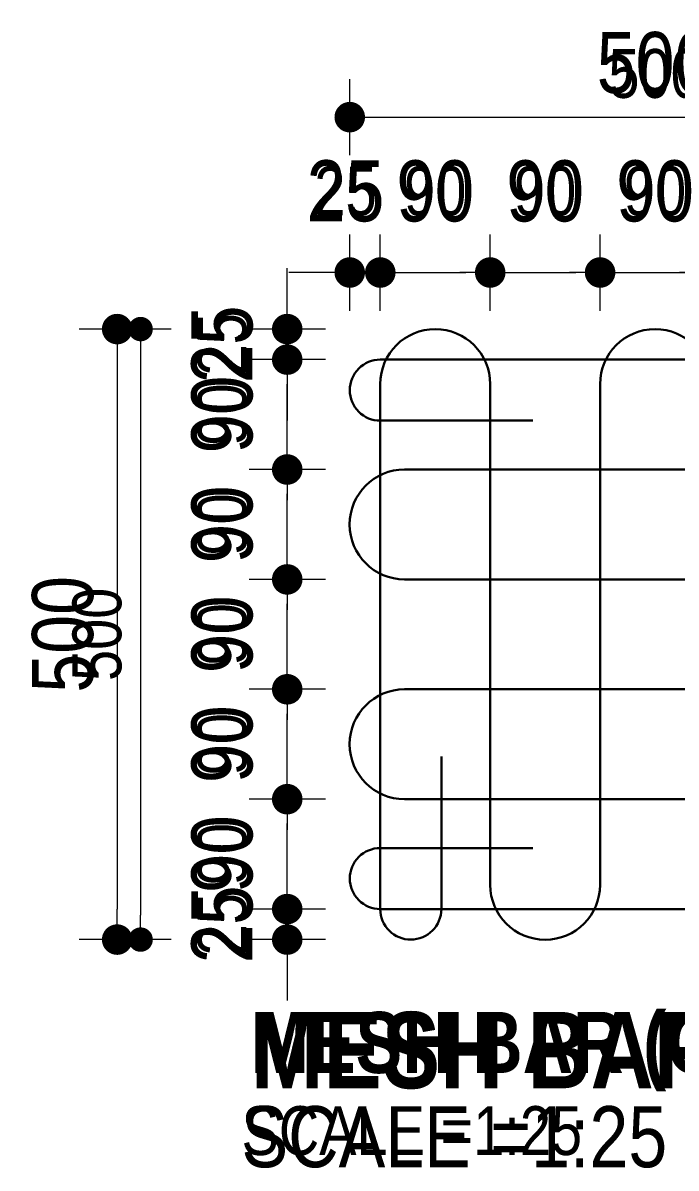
# Model space of a CAD drawing. Header units: millimetres. Extents: x -899 to 143471, y -7850 to 22336.
# Drawn here: x 131653 to 132188, y 1290 to 2228 of the extents above; entities that cross this region are included whole.
import ezdxf

# ---------------------------------------------------------------- set-up
doc = ezdxf.new("R2010")
doc.units = ezdxf.units.MM
doc.header["$PDMODE"] = 3
for name, color, linetype, lineweight in [('Dimension', 3, 'Continuous', 9), ('Dimension @ 20', 3, 'Continuous', 9), ('Dimension @ 25', 3, 'Continuous', 9), ('Re-bar', 1, 'Continuous', 30), ('Text_Normal', 7, 'Continuous', 25), ('Text_Normal @ 20', 7, 'Continuous', 25), ('Text_Normal @ 25', 7, 'Continuous', 25), ('Text_Title', 1, 'Continuous', 20), ('Text_Title @ 20', 1, 'Continuous', 20), ('Text_Title @ 25', 1, 'Continuous', 20)]:
    doc.layers.add(name, color=color, linetype=linetype, lineweight=lineweight)
doc.styles.add('SWIS_B_T', font='swisscb.ttf', dxfattribs={"height": 2.5})
doc.styles.add('SWIS_R_N', font='swissc.ttf', dxfattribs={"height": 2})
doc.dimstyles.new('Dot_Anno', dxfattribs={"dimtxt": 2, "dimasz": 1, "dimexe": 1.25, "dimexo": 0.75, "dimgap": 0.75, "dimtad": 2, "dimdec": 0, "dimzin": 0, "dimdsep": 46, "dimtxsty": 'SWIS_R_N', "dimblk": 'DOT', "dimcen": 0.5, "dimadec": 0, "dimazin": 0, "dimtfac": 1, "dimtdec": 0, "dimtofl": 0, "dimtmove": 0, "dimatfit": 3, "dimfxl": 1.25, "dimfxlon": 1, "dimtolj": 1, "dimtzin": 0, "dimarcsym": 0})

# ---------------------------------------------------------------- blocks, each defined once
blk = doc.blocks.new('*U996')
at = {"layer": 'Text_Title @ 20', "insert": (131839.35, 1417.57), "char_height": 50, "attachment_point": 1, "style": 'SWIS_B_T'}
blk.add_mtext_dynamic_manual_height_columns('MESH BAR (G13 - %%C12)', width=778.0848, gutter_width=275, heights=[64.42], dxfattribs=at)
at = {"layer": 'Text_Title @ 25', "insert": (131839.35, 1417.57), "char_height": 62.5, "attachment_point": 1, "style": 'SWIS_B_T'}
blk.add_mtext_dynamic_manual_height_columns('MESH BAR (G13 - %%C12)', width=972.606, gutter_width=343.75, heights=[80.52], dxfattribs=at)
blk = doc.blocks.new('*U997')
at = {"layer": 'Text_Normal @ 20', "insert": (131831.8, 1340.41), "char_height": 40, "attachment_point": 1, "style": 'SWIS_R_N'}
blk.add_mtext_dynamic_manual_height_columns('SCALE =1:25', width=384.9853, gutter_width=200, heights=[0], dxfattribs=at)
at = {"layer": 'Text_Normal @ 25', "insert": (131831.8, 1340.41), "char_height": 50, "attachment_point": 1, "style": 'SWIS_R_N'}
blk.add_mtext_dynamic_manual_height_columns('SCALE =1:25', width=481.2316, gutter_width=250, heights=[0], dxfattribs=at)
blk = doc.blocks.new('_Dot')
at = {"color": 0, "linetype": 'ByBlock', "lineweight": -2}
blk.add_line((-0.5, 0), (-1, 0), dxfattribs=at)
at = {"color": 0, "linetype": 'ByBlock', "const_width": 0.5}
blk.add_lwpolyline([(-0.25, 0, 1), (0.25, 0, 1)], format="xyb", close=True, dxfattribs=at)
blk = doc.blocks.new('*D862')
at = {"layer": 'Defpoints', "color": 0, "transparency": 16777216}
for p in [(131990.45, 1976.83), (131729.99, 1476.83), (131945.45, 1476.83)]:
    blk.add_point(p, dxfattribs=at)
at = {"layer": 'Dimension', "color": 0, "lineweight": -2, "transparency": 16777216}
for p, q in [((131761.24, 1976.83), (131698.74, 1976.83)), ((131729.99, 1951.83), (131729.99, 1501.83)), ((131761.24, 1476.83), (131698.74, 1476.83))]:
    blk.add_line(p, q, dxfattribs=at)
at = {"layer": 'Dimension', "color": 0, "lineweight": -2, "transparency": 16777216, "xscale": 25, "yscale": 25, "zscale": 25}
for p, rotation in [((131729.99, 1976.83), 90), ((131729.99, 1476.83), 270)]:
    blk.add_blockref('_Dot', p, dxfattribs=dict(at, rotation=rotation))
at = {"layer": 'Dimension', "color": 0, "transparency": 16777216, "insert": (131685.6, 1726.83), "char_height": 50, "attachment_point": 5, "rotation": 90, "style": 'SWIS_R_N'}
blk.add_mtext('\\A1;500', dxfattribs=at)
blk = doc.blocks.new('*D863')
at = {"layer": 'Defpoints', "color": 0, "transparency": 16777216}
for p in [(131990.45, 1976.83), (131749.18, 1476.83), (131945.45, 1476.83)]:
    blk.add_point(p, dxfattribs=at)
at = {"layer": 'Dimension', "color": 0, "lineweight": -2, "transparency": 16777216}
for p, q in [((131774.18, 1976.83), (131724.18, 1976.83)), ((131749.18, 1956.83), (131749.18, 1496.83)), ((131774.18, 1476.83), (131724.18, 1476.83))]:
    blk.add_line(p, q, dxfattribs=at)
at = {"layer": 'Dimension', "color": 0, "lineweight": -2, "transparency": 16777216, "xscale": 20, "yscale": 20, "zscale": 20}
for p, rotation in [((131749.18, 1976.83), 90), ((131749.18, 1476.83), 270)]:
    blk.add_blockref('_Dot', p, dxfattribs=dict(at, rotation=rotation))
at = {"layer": 'Dimension', "color": 0, "transparency": 16777216, "insert": (131713.68, 1726.83), "char_height": 40, "attachment_point": 5, "rotation": 90, "style": 'SWIS_R_N'}
blk.add_mtext('\\A1;500', dxfattribs=at)
blk = doc.blocks.new('*D865')
at = {"layer": 'Defpoints', "color": 0, "transparency": 16777216}
for p in [(132420.45, 2150.39), (131920.45, 1951.83), (132420.45, 1906.83)]:
    blk.add_point(p, dxfattribs=at)
at = {"layer": 'Dimension', "color": 0, "lineweight": -2, "transparency": 16777216}
for p, q in [((131920.45, 2119.14), (131920.45, 2181.64)), ((132420.45, 2119.14), (132420.45, 2181.64)), ((131945.45, 2150.39), (132395.45, 2150.39))]:
    blk.add_line(p, q, dxfattribs=at)
at = {"layer": 'Dimension', "color": 0, "lineweight": -2, "transparency": 16777216, "xscale": 25, "yscale": 25, "zscale": 25, "rotation": 180}
blk.add_blockref('_Dot', (131920.45, 2150.39), dxfattribs=at)
at = {"layer": 'Dimension', "color": 0, "lineweight": -2, "transparency": 16777216, "xscale": 25, "yscale": 25, "zscale": 25}
blk.add_blockref('_Dot', (132420.45, 2150.39), dxfattribs=at)
at = {"layer": 'Dimension', "color": 0, "transparency": 16777216, "insert": (132170.45, 2194.77), "char_height": 50, "attachment_point": 5, "style": 'SWIS_R_N'}
blk.add_mtext('\\A1;500', dxfattribs=at)
blk = doc.blocks.new('*D866')
at = {"layer": 'Defpoints', "color": 0, "transparency": 16777216}
for p in [(132420.45, 2150.39), (131920.45, 1951.83), (132420.45, 1906.83)]:
    blk.add_point(p, dxfattribs=at)
at = {"layer": 'Dimension', "color": 0, "lineweight": -2, "transparency": 16777216}
for p, q in [((131920.45, 2125.39), (131920.45, 2175.39)), ((132420.45, 2125.39), (132420.45, 2175.39)), ((131940.45, 2150.39), (132400.45, 2150.39))]:
    blk.add_line(p, q, dxfattribs=at)
at = {"layer": 'Dimension', "color": 0, "lineweight": -2, "transparency": 16777216, "xscale": 20, "yscale": 20, "zscale": 20, "rotation": 180}
blk.add_blockref('_Dot', (131920.45, 2150.39), dxfattribs=at)
at = {"layer": 'Dimension', "color": 0, "lineweight": -2, "transparency": 16777216, "xscale": 20, "yscale": 20, "zscale": 20}
blk.add_blockref('_Dot', (132420.45, 2150.39), dxfattribs=at)
at = {"layer": 'Dimension', "color": 0, "transparency": 16777216, "insert": (132170.45, 2185.9), "char_height": 40, "attachment_point": 5, "style": 'SWIS_R_N'}
blk.add_mtext('\\A1;500', dxfattribs=at)
blk = doc.blocks.new('*D868')
at = {"layer": 'Defpoints', "color": 0, "transparency": 16777216}
for p in [(131869.24, 1501.83), (131945.45, 1501.83), (131970.45, 1476.83)]:
    blk.add_point(p, dxfattribs=at)
at = {"layer": 'Dimension', "color": 0, "lineweight": -2, "transparency": 16777216}
for p, q in [((131869.24, 1526.83), (131869.24, 1551.83)), ((131900.49, 1501.83), (131837.99, 1501.83)), ((131900.49, 1476.83), (131837.99, 1476.83)), ((131869.24, 1451.83), (131869.24, 1426.83))]:
    blk.add_line(p, q, dxfattribs=at)
at = {"layer": 'Dimension', "color": 0, "lineweight": -2, "transparency": 16777216, "xscale": 25, "yscale": 25, "zscale": 25}
for p, rotation in [((131869.24, 1501.83), 270), ((131869.24, 1476.83), 90)]:
    blk.add_blockref('_Dot', p, dxfattribs=dict(at, rotation=rotation))
at = {"layer": 'Dimension', "color": 0, "transparency": 16777216, "insert": (131816.1, 1489.33), "char_height": 50, "attachment_point": 5, "rotation": 90, "style": 'SWIS_R_N'}
blk.add_mtext('\\A1;25', dxfattribs=at)
blk = doc.blocks.new('*D869')
at = {"layer": 'Defpoints', "color": 0, "transparency": 16777216}
for p in [(131869.24, 1501.83), (131945.45, 1501.83), (131970.45, 1476.83)]:
    blk.add_point(p, dxfattribs=at)
at = {"layer": 'Dimension', "color": 0, "lineweight": -2, "transparency": 16777216}
for p, q in [((131869.24, 1521.83), (131869.24, 1541.83)), ((131894.24, 1501.83), (131844.24, 1501.83)), ((131894.24, 1476.83), (131844.24, 1476.83)), ((131869.24, 1456.83), (131869.24, 1436.83))]:
    blk.add_line(p, q, dxfattribs=at)
at = {"layer": 'Dimension', "color": 0, "lineweight": -2, "transparency": 16777216, "xscale": 20, "yscale": 20, "zscale": 20}
for p, rotation in [((131869.24, 1501.83), 270), ((131869.24, 1476.83), 90)]:
    blk.add_blockref('_Dot', p, dxfattribs=dict(at, rotation=rotation))
at = {"layer": 'Dimension', "color": 0, "transparency": 16777216, "insert": (131816.1, 1489.33), "char_height": 40, "attachment_point": 5, "rotation": 90, "style": 'SWIS_R_N'}
blk.add_mtext('\\A1;25', dxfattribs=at)
blk = doc.blocks.new('*D871')
at = {"layer": 'Defpoints', "color": 0, "transparency": 16777216}
for p in [(131869.24, 1591.83), (131965.33, 1591.83), (131945.45, 1501.83)]:
    blk.add_point(p, dxfattribs=at)
at = {"layer": 'Dimension', "color": 0, "lineweight": -2, "transparency": 16777216}
for p, q in [((131900.49, 1591.83), (131837.99, 1591.83)), ((131869.24, 1526.83), (131869.24, 1566.83)), ((131900.49, 1501.83), (131837.99, 1501.83))]:
    blk.add_line(p, q, dxfattribs=at)
at = {"layer": 'Dimension', "color": 0, "lineweight": -2, "transparency": 16777216, "xscale": 25, "yscale": 25, "zscale": 25}
for p, rotation in [((131869.24, 1591.83), 90), ((131869.24, 1501.83), 270)]:
    blk.add_blockref('_Dot', p, dxfattribs=dict(at, rotation=rotation))
at = {"layer": 'Dimension', "color": 0, "transparency": 16777216, "insert": (131816.13, 1546.83), "char_height": 50, "attachment_point": 5, "rotation": 90, "style": 'SWIS_R_N'}
blk.add_mtext('\\A1;90', dxfattribs=at)
blk = doc.blocks.new('*D872')
at = {"layer": 'Defpoints', "color": 0, "transparency": 16777216}
for p in [(131869.24, 1591.83), (131965.33, 1591.83), (131945.45, 1501.83)]:
    blk.add_point(p, dxfattribs=at)
at = {"layer": 'Dimension', "color": 0, "lineweight": -2, "transparency": 16777216}
for p, q in [((131894.24, 1591.83), (131844.24, 1591.83)), ((131869.24, 1521.83), (131869.24, 1571.83)), ((131894.24, 1501.83), (131844.24, 1501.83))]:
    blk.add_line(p, q, dxfattribs=at)
at = {"layer": 'Dimension', "color": 0, "lineweight": -2, "transparency": 16777216, "xscale": 20, "yscale": 20, "zscale": 20}
for p, rotation in [((131869.24, 1591.83), 90), ((131869.24, 1501.83), 270)]:
    blk.add_blockref('_Dot', p, dxfattribs=dict(at, rotation=rotation))
at = {"layer": 'Dimension', "color": 0, "transparency": 16777216, "insert": (131816.13, 1546.83), "char_height": 40, "attachment_point": 5, "rotation": 90, "style": 'SWIS_R_N'}
blk.add_mtext('\\A1;90', dxfattribs=at)
blk = doc.blocks.new('*D874')
at = {"layer": 'Defpoints', "color": 0, "transparency": 16777216}
for p in [(131869.24, 1681.83), (131965.33, 1681.83), (131965.33, 1591.83)]:
    blk.add_point(p, dxfattribs=at)
at = {"layer": 'Dimension', "color": 0, "lineweight": -2, "transparency": 16777216}
for p, q in [((131900.49, 1681.83), (131837.99, 1681.83)), ((131869.24, 1616.83), (131869.24, 1656.83)), ((131900.49, 1591.83), (131837.99, 1591.83))]:
    blk.add_line(p, q, dxfattribs=at)
at = {"layer": 'Dimension', "color": 0, "lineweight": -2, "transparency": 16777216, "xscale": 25, "yscale": 25, "zscale": 25}
for p, rotation in [((131869.24, 1681.83), 90), ((131869.24, 1591.83), 270)]:
    blk.add_blockref('_Dot', p, dxfattribs=dict(at, rotation=rotation))
at = {"layer": 'Dimension', "color": 0, "transparency": 16777216, "insert": (131816.13, 1636.83), "char_height": 50, "attachment_point": 5, "rotation": 90, "style": 'SWIS_R_N'}
blk.add_mtext('\\A1;90', dxfattribs=at)
blk = doc.blocks.new('*D875')
at = {"layer": 'Defpoints', "color": 0, "transparency": 16777216}
for p in [(131869.24, 1681.83), (131965.33, 1681.83), (131965.33, 1591.83)]:
    blk.add_point(p, dxfattribs=at)
at = {"layer": 'Dimension', "color": 0, "lineweight": -2, "transparency": 16777216}
for p, q in [((131894.24, 1681.83), (131844.24, 1681.83)), ((131869.24, 1611.83), (131869.24, 1661.83)), ((131894.24, 1591.83), (131844.24, 1591.83))]:
    blk.add_line(p, q, dxfattribs=at)
at = {"layer": 'Dimension', "color": 0, "lineweight": -2, "transparency": 16777216, "xscale": 20, "yscale": 20, "zscale": 20}
for p, rotation in [((131869.24, 1681.83), 90), ((131869.24, 1591.83), 270)]:
    blk.add_blockref('_Dot', p, dxfattribs=dict(at, rotation=rotation))
at = {"layer": 'Dimension', "color": 0, "transparency": 16777216, "insert": (131816.13, 1636.83), "char_height": 40, "attachment_point": 5, "rotation": 90, "style": 'SWIS_R_N'}
blk.add_mtext('\\A1;90', dxfattribs=at)
blk = doc.blocks.new('*D877')
at = {"layer": 'Defpoints', "color": 0, "transparency": 16777216}
for p in [(131869.24, 1771.83), (131965.33, 1771.83), (131965.33, 1681.83)]:
    blk.add_point(p, dxfattribs=at)
at = {"layer": 'Dimension', "color": 0, "lineweight": -2, "transparency": 16777216}
for p, q in [((131900.49, 1771.83), (131837.99, 1771.83)), ((131869.24, 1706.83), (131869.24, 1746.83)), ((131900.49, 1681.83), (131837.99, 1681.83))]:
    blk.add_line(p, q, dxfattribs=at)
at = {"layer": 'Dimension', "color": 0, "lineweight": -2, "transparency": 16777216, "xscale": 25, "yscale": 25, "zscale": 25}
for p, rotation in [((131869.24, 1771.83), 90), ((131869.24, 1681.83), 270)]:
    blk.add_blockref('_Dot', p, dxfattribs=dict(at, rotation=rotation))
at = {"layer": 'Dimension', "color": 0, "transparency": 16777216, "insert": (131816.13, 1726.83), "char_height": 50, "attachment_point": 5, "rotation": 90, "style": 'SWIS_R_N'}
blk.add_mtext('\\A1;90', dxfattribs=at)
blk = doc.blocks.new('*D878')
at = {"layer": 'Defpoints', "color": 0, "transparency": 16777216}
for p in [(131869.24, 1771.83), (131965.33, 1771.83), (131965.33, 1681.83)]:
    blk.add_point(p, dxfattribs=at)
at = {"layer": 'Dimension', "color": 0, "lineweight": -2, "transparency": 16777216}
for p, q in [((131894.24, 1771.83), (131844.24, 1771.83)), ((131869.24, 1701.83), (131869.24, 1751.83)), ((131894.24, 1681.83), (131844.24, 1681.83))]:
    blk.add_line(p, q, dxfattribs=at)
at = {"layer": 'Dimension', "color": 0, "lineweight": -2, "transparency": 16777216, "xscale": 20, "yscale": 20, "zscale": 20}
for p, rotation in [((131869.24, 1771.83), 90), ((131869.24, 1681.83), 270)]:
    blk.add_blockref('_Dot', p, dxfattribs=dict(at, rotation=rotation))
at = {"layer": 'Dimension', "color": 0, "transparency": 16777216, "insert": (131816.13, 1726.83), "char_height": 40, "attachment_point": 5, "rotation": 90, "style": 'SWIS_R_N'}
blk.add_mtext('\\A1;90', dxfattribs=at)
blk = doc.blocks.new('*D880')
at = {"layer": 'Defpoints', "color": 0, "transparency": 16777216}
for p in [(131869.24, 1861.83), (131965.33, 1861.83), (131965.33, 1771.83)]:
    blk.add_point(p, dxfattribs=at)
at = {"layer": 'Dimension', "color": 0, "lineweight": -2, "transparency": 16777216}
for p, q in [((131900.49, 1861.83), (131837.99, 1861.83)), ((131869.24, 1796.83), (131869.24, 1836.83)), ((131900.49, 1771.83), (131837.99, 1771.83))]:
    blk.add_line(p, q, dxfattribs=at)
at = {"layer": 'Dimension', "color": 0, "lineweight": -2, "transparency": 16777216, "xscale": 25, "yscale": 25, "zscale": 25}
for p, rotation in [((131869.24, 1861.83), 90), ((131869.24, 1771.83), 270)]:
    blk.add_blockref('_Dot', p, dxfattribs=dict(at, rotation=rotation))
at = {"layer": 'Dimension', "color": 0, "transparency": 16777216, "insert": (131816.13, 1816.83), "char_height": 50, "attachment_point": 5, "rotation": 90, "style": 'SWIS_R_N'}
blk.add_mtext('\\A1;90', dxfattribs=at)
blk = doc.blocks.new('*D881')
at = {"layer": 'Defpoints', "color": 0, "transparency": 16777216}
for p in [(131869.24, 1861.83), (131965.33, 1861.83), (131965.33, 1771.83)]:
    blk.add_point(p, dxfattribs=at)
at = {"layer": 'Dimension', "color": 0, "lineweight": -2, "transparency": 16777216}
for p, q in [((131894.24, 1861.83), (131844.24, 1861.83)), ((131869.24, 1791.83), (131869.24, 1841.83)), ((131894.24, 1771.83), (131844.24, 1771.83))]:
    blk.add_line(p, q, dxfattribs=at)
at = {"layer": 'Dimension', "color": 0, "lineweight": -2, "transparency": 16777216, "xscale": 20, "yscale": 20, "zscale": 20}
for p, rotation in [((131869.24, 1861.83), 90), ((131869.24, 1771.83), 270)]:
    blk.add_blockref('_Dot', p, dxfattribs=dict(at, rotation=rotation))
at = {"layer": 'Dimension', "color": 0, "transparency": 16777216, "insert": (131816.13, 1816.83), "char_height": 40, "attachment_point": 5, "rotation": 90, "style": 'SWIS_R_N'}
blk.add_mtext('\\A1;90', dxfattribs=at)
blk = doc.blocks.new('*D883')
at = {"layer": 'Defpoints', "color": 0, "transparency": 16777216}
for p in [(131869.24, 1951.83), (131945.45, 1951.83), (131965.33, 1861.83)]:
    blk.add_point(p, dxfattribs=at)
at = {"layer": 'Dimension', "color": 0, "lineweight": -2, "transparency": 16777216}
for p, q in [((131900.49, 1951.83), (131837.99, 1951.83)), ((131869.24, 1886.83), (131869.24, 1926.83)), ((131900.49, 1861.83), (131837.99, 1861.83))]:
    blk.add_line(p, q, dxfattribs=at)
at = {"layer": 'Dimension', "color": 0, "lineweight": -2, "transparency": 16777216, "xscale": 25, "yscale": 25, "zscale": 25}
for p, rotation in [((131869.24, 1951.83), 90), ((131869.24, 1861.83), 270)]:
    blk.add_blockref('_Dot', p, dxfattribs=dict(at, rotation=rotation))
at = {"layer": 'Dimension', "color": 0, "transparency": 16777216, "insert": (131816.13, 1906.83), "char_height": 50, "attachment_point": 5, "rotation": 90, "style": 'SWIS_R_N'}
blk.add_mtext('\\A1;90', dxfattribs=at)
blk = doc.blocks.new('*D884')
at = {"layer": 'Defpoints', "color": 0, "transparency": 16777216}
for p in [(131869.24, 1951.83), (131945.45, 1951.83), (131965.33, 1861.83)]:
    blk.add_point(p, dxfattribs=at)
at = {"layer": 'Dimension', "color": 0, "lineweight": -2, "transparency": 16777216}
for p, q in [((131894.24, 1951.83), (131844.24, 1951.83)), ((131869.24, 1881.83), (131869.24, 1931.83)), ((131894.24, 1861.83), (131844.24, 1861.83))]:
    blk.add_line(p, q, dxfattribs=at)
at = {"layer": 'Dimension', "color": 0, "lineweight": -2, "transparency": 16777216, "xscale": 20, "yscale": 20, "zscale": 20}
for p, rotation in [((131869.24, 1951.83), 90), ((131869.24, 1861.83), 270)]:
    blk.add_blockref('_Dot', p, dxfattribs=dict(at, rotation=rotation))
at = {"layer": 'Dimension', "color": 0, "transparency": 16777216, "insert": (131816.13, 1906.83), "char_height": 40, "attachment_point": 5, "rotation": 90, "style": 'SWIS_R_N'}
blk.add_mtext('\\A1;90', dxfattribs=at)
blk = doc.blocks.new('*D886')
at = {"layer": 'Defpoints', "color": 0, "transparency": 16777216}
for p in [(131869.24, 1976.83), (131990.45, 1976.83), (131945.45, 1951.83)]:
    blk.add_point(p, dxfattribs=at)
at = {"layer": 'Dimension', "color": 0, "lineweight": -2, "transparency": 16777216}
for p, q in [((131869.24, 2001.83), (131869.24, 2026.83)), ((131900.49, 1976.83), (131837.99, 1976.83)), ((131900.49, 1951.83), (131837.99, 1951.83)), ((131869.24, 1926.83), (131869.24, 1901.83))]:
    blk.add_line(p, q, dxfattribs=at)
at = {"layer": 'Dimension', "color": 0, "lineweight": -2, "transparency": 16777216, "xscale": 25, "yscale": 25, "zscale": 25}
for p, rotation in [((131869.24, 1976.83), 270), ((131869.24, 1951.83), 90)]:
    blk.add_blockref('_Dot', p, dxfattribs=dict(at, rotation=rotation))
at = {"layer": 'Dimension', "color": 0, "transparency": 16777216, "insert": (131816.1, 1964.33), "char_height": 50, "attachment_point": 5, "rotation": 90, "style": 'SWIS_R_N'}
blk.add_mtext('\\A1;25', dxfattribs=at)
blk = doc.blocks.new('*D887')
at = {"layer": 'Defpoints', "color": 0, "transparency": 16777216}
for p in [(131869.24, 1976.83), (131990.45, 1976.83), (131945.45, 1951.83)]:
    blk.add_point(p, dxfattribs=at)
at = {"layer": 'Dimension', "color": 0, "lineweight": -2, "transparency": 16777216}
for p, q in [((131869.24, 1996.83), (131869.24, 2016.83)), ((131894.24, 1976.83), (131844.24, 1976.83)), ((131894.24, 1951.83), (131844.24, 1951.83)), ((131869.24, 1931.83), (131869.24, 1911.83))]:
    blk.add_line(p, q, dxfattribs=at)
at = {"layer": 'Dimension', "color": 0, "lineweight": -2, "transparency": 16777216, "xscale": 20, "yscale": 20, "zscale": 20}
for p, rotation in [((131869.24, 1976.83), 270), ((131869.24, 1951.83), 90)]:
    blk.add_blockref('_Dot', p, dxfattribs=dict(at, rotation=rotation))
at = {"layer": 'Dimension', "color": 0, "transparency": 16777216, "insert": (131816.1, 1964.33), "char_height": 40, "attachment_point": 5, "rotation": 90, "style": 'SWIS_R_N'}
blk.add_mtext('\\A1;25', dxfattribs=at)
blk = doc.blocks.new('*D889')
at = {"layer": 'Defpoints', "color": 0, "transparency": 16777216}
for p in [(131945.45, 2023.16), (131920.45, 1926.83), (131945.45, 1926.83)]:
    blk.add_point(p, dxfattribs=at)
at = {"layer": 'Dimension', "color": 0, "lineweight": -2, "transparency": 16777216}
for p, q in [((131920.45, 1991.91), (131920.45, 2054.41)), ((131945.45, 1991.91), (131945.45, 2054.41)), ((131895.45, 2023.16), (131870.45, 2023.16)), ((131970.45, 2023.16), (131995.45, 2023.16))]:
    blk.add_line(p, q, dxfattribs=at)
at = {"layer": 'Dimension', "color": 0, "lineweight": -2, "transparency": 16777216, "xscale": 25, "yscale": 25, "zscale": 25}
blk.add_blockref('_Dot', (131920.45, 2023.16), dxfattribs=at)
at = {"layer": 'Dimension', "color": 0, "lineweight": -2, "transparency": 16777216, "xscale": 25, "yscale": 25, "zscale": 25, "rotation": 180}
blk.add_blockref('_Dot', (131945.45, 2023.16), dxfattribs=at)
at = {"layer": 'Dimension', "color": 0, "transparency": 16777216, "insert": (131916.97, 2089.69), "char_height": 50, "attachment_point": 5, "style": 'SWIS_R_N'}
blk.add_mtext('\\A1;25', dxfattribs=at)
blk = doc.blocks.new('*D890')
at = {"layer": 'Defpoints', "color": 0, "transparency": 16777216}
for p in [(131945.45, 2023.16), (131920.45, 1926.83), (131945.45, 1926.83)]:
    blk.add_point(p, dxfattribs=at)
at = {"layer": 'Dimension', "color": 0, "lineweight": -2, "transparency": 16777216}
for p, q in [((131920.45, 1998.16), (131920.45, 2048.16)), ((131945.45, 1998.16), (131945.45, 2048.16)), ((131900.45, 2023.16), (131880.45, 2023.16)), ((131965.45, 2023.16), (131985.45, 2023.16))]:
    blk.add_line(p, q, dxfattribs=at)
at = {"layer": 'Dimension', "color": 0, "lineweight": -2, "transparency": 16777216, "xscale": 20, "yscale": 20, "zscale": 20}
blk.add_blockref('_Dot', (131920.45, 2023.16), dxfattribs=at)
at = {"layer": 'Dimension', "color": 0, "lineweight": -2, "transparency": 16777216, "xscale": 20, "yscale": 20, "zscale": 20, "rotation": 180}
blk.add_blockref('_Dot', (131945.45, 2023.16), dxfattribs=at)
at = {"layer": 'Dimension', "color": 0, "transparency": 16777216, "insert": (131916.97, 2089.69), "char_height": 40, "attachment_point": 5, "style": 'SWIS_R_N'}
blk.add_mtext('\\A1;25', dxfattribs=at)
blk = doc.blocks.new('*D892')
at = {"layer": 'Defpoints', "color": 0, "transparency": 16777216}
for p in [(132035.45, 2023.16), (131945.45, 1926.83), (132035.45, 1931.83)]:
    blk.add_point(p, dxfattribs=at)
at = {"layer": 'Dimension', "color": 0, "lineweight": -2, "transparency": 16777216}
for p, q in [((131945.45, 1991.91), (131945.45, 2054.41)), ((132035.45, 1991.91), (132035.45, 2054.41)), ((131970.45, 2023.16), (132010.45, 2023.16))]:
    blk.add_line(p, q, dxfattribs=at)
at = {"layer": 'Dimension', "color": 0, "lineweight": -2, "transparency": 16777216, "xscale": 25, "yscale": 25, "zscale": 25, "rotation": 180}
blk.add_blockref('_Dot', (131945.45, 2023.16), dxfattribs=at)
at = {"layer": 'Dimension', "color": 0, "lineweight": -2, "transparency": 16777216, "xscale": 25, "yscale": 25, "zscale": 25}
blk.add_blockref('_Dot', (132035.45, 2023.16), dxfattribs=at)
at = {"layer": 'Dimension', "color": 0, "transparency": 16777216, "insert": (131990.45, 2089.65), "char_height": 50, "attachment_point": 5, "style": 'SWIS_R_N'}
blk.add_mtext('\\A1;90', dxfattribs=at)
blk = doc.blocks.new('*D893')
at = {"layer": 'Defpoints', "color": 0, "transparency": 16777216}
for p in [(132035.45, 2023.16), (131945.45, 1926.83), (132035.45, 1931.83)]:
    blk.add_point(p, dxfattribs=at)
at = {"layer": 'Dimension', "color": 0, "lineweight": -2, "transparency": 16777216}
for p, q in [((131945.45, 1998.16), (131945.45, 2048.16)), ((132035.45, 1998.16), (132035.45, 2048.16)), ((131965.45, 2023.16), (132015.45, 2023.16))]:
    blk.add_line(p, q, dxfattribs=at)
at = {"layer": 'Dimension', "color": 0, "lineweight": -2, "transparency": 16777216, "xscale": 20, "yscale": 20, "zscale": 20, "rotation": 180}
blk.add_blockref('_Dot', (131945.45, 2023.16), dxfattribs=at)
at = {"layer": 'Dimension', "color": 0, "lineweight": -2, "transparency": 16777216, "xscale": 20, "yscale": 20, "zscale": 20}
blk.add_blockref('_Dot', (132035.45, 2023.16), dxfattribs=at)
at = {"layer": 'Dimension', "color": 0, "transparency": 16777216, "insert": (131990.45, 2089.65), "char_height": 40, "attachment_point": 5, "style": 'SWIS_R_N'}
blk.add_mtext('\\A1;90', dxfattribs=at)
blk = doc.blocks.new('*D895')
at = {"layer": 'Defpoints', "color": 0, "transparency": 16777216}
for p in [(132125.45, 2023.16), (132035.45, 1931.83), (132125.45, 1931.83)]:
    blk.add_point(p, dxfattribs=at)
at = {"layer": 'Dimension', "color": 0, "lineweight": -2, "transparency": 16777216}
for p, q in [((132035.45, 1991.91), (132035.45, 2054.41)), ((132125.45, 1991.91), (132125.45, 2054.41)), ((132060.45, 2023.16), (132100.45, 2023.16))]:
    blk.add_line(p, q, dxfattribs=at)
at = {"layer": 'Dimension', "color": 0, "lineweight": -2, "transparency": 16777216, "xscale": 25, "yscale": 25, "zscale": 25, "rotation": 180}
blk.add_blockref('_Dot', (132035.45, 2023.16), dxfattribs=at)
at = {"layer": 'Dimension', "color": 0, "lineweight": -2, "transparency": 16777216, "xscale": 25, "yscale": 25, "zscale": 25}
blk.add_blockref('_Dot', (132125.45, 2023.16), dxfattribs=at)
at = {"layer": 'Dimension', "color": 0, "transparency": 16777216, "insert": (132080.45, 2089.65), "char_height": 50, "attachment_point": 5, "style": 'SWIS_R_N'}
blk.add_mtext('\\A1;90', dxfattribs=at)
blk = doc.blocks.new('*D896')
at = {"layer": 'Defpoints', "color": 0, "transparency": 16777216}
for p in [(132125.45, 2023.16), (132035.45, 1931.83), (132125.45, 1931.83)]:
    blk.add_point(p, dxfattribs=at)
at = {"layer": 'Dimension', "color": 0, "lineweight": -2, "transparency": 16777216}
for p, q in [((132035.45, 1998.16), (132035.45, 2048.16)), ((132125.45, 1998.16), (132125.45, 2048.16)), ((132055.45, 2023.16), (132105.45, 2023.16))]:
    blk.add_line(p, q, dxfattribs=at)
at = {"layer": 'Dimension', "color": 0, "lineweight": -2, "transparency": 16777216, "xscale": 20, "yscale": 20, "zscale": 20, "rotation": 180}
blk.add_blockref('_Dot', (132035.45, 2023.16), dxfattribs=at)
at = {"layer": 'Dimension', "color": 0, "lineweight": -2, "transparency": 16777216, "xscale": 20, "yscale": 20, "zscale": 20}
blk.add_blockref('_Dot', (132125.45, 2023.16), dxfattribs=at)
at = {"layer": 'Dimension', "color": 0, "transparency": 16777216, "insert": (132080.45, 2089.65), "char_height": 40, "attachment_point": 5, "style": 'SWIS_R_N'}
blk.add_mtext('\\A1;90', dxfattribs=at)
blk = doc.blocks.new('*D898')
at = {"layer": 'Defpoints', "color": 0, "transparency": 16777216}
for p in [(132215.45, 2023.16), (132125.45, 1931.83), (132215.45, 1931.83)]:
    blk.add_point(p, dxfattribs=at)
at = {"layer": 'Dimension', "color": 0, "lineweight": -2, "transparency": 16777216}
for p, q in [((132125.45, 1991.91), (132125.45, 2054.41)), ((132215.45, 1991.91), (132215.45, 2054.41)), ((132150.45, 2023.16), (132190.45, 2023.16))]:
    blk.add_line(p, q, dxfattribs=at)
at = {"layer": 'Dimension', "color": 0, "lineweight": -2, "transparency": 16777216, "xscale": 25, "yscale": 25, "zscale": 25, "rotation": 180}
blk.add_blockref('_Dot', (132125.45, 2023.16), dxfattribs=at)
at = {"layer": 'Dimension', "color": 0, "lineweight": -2, "transparency": 16777216, "xscale": 25, "yscale": 25, "zscale": 25}
blk.add_blockref('_Dot', (132215.45, 2023.16), dxfattribs=at)
at = {"layer": 'Dimension', "color": 0, "transparency": 16777216, "insert": (132170.45, 2089.65), "char_height": 50, "attachment_point": 5, "style": 'SWIS_R_N'}
blk.add_mtext('\\A1;90', dxfattribs=at)
blk = doc.blocks.new('*D899')
at = {"layer": 'Defpoints', "color": 0, "transparency": 16777216}
for p in [(132215.45, 2023.16), (132125.45, 1931.83), (132215.45, 1931.83)]:
    blk.add_point(p, dxfattribs=at)
at = {"layer": 'Dimension', "color": 0, "lineweight": -2, "transparency": 16777216}
for p, q in [((132125.45, 1998.16), (132125.45, 2048.16)), ((132215.45, 1998.16), (132215.45, 2048.16)), ((132145.45, 2023.16), (132195.45, 2023.16))]:
    blk.add_line(p, q, dxfattribs=at)
at = {"layer": 'Dimension', "color": 0, "lineweight": -2, "transparency": 16777216, "xscale": 20, "yscale": 20, "zscale": 20, "rotation": 180}
blk.add_blockref('_Dot', (132125.45, 2023.16), dxfattribs=at)
at = {"layer": 'Dimension', "color": 0, "lineweight": -2, "transparency": 16777216, "xscale": 20, "yscale": 20, "zscale": 20}
blk.add_blockref('_Dot', (132215.45, 2023.16), dxfattribs=at)
at = {"layer": 'Dimension', "color": 0, "transparency": 16777216, "insert": (132170.45, 2089.65), "char_height": 40, "attachment_point": 5, "style": 'SWIS_R_N'}
blk.add_mtext('\\A1;90', dxfattribs=at)
blk = doc.blocks.new('*U1081')
at = {"layer": 'Dimension @ 20'}
dim = blk.add_linear_dim(base=(131749.18, 1476.83), p1=(131990.45, 1976.83), p2=(131945.45, 1476.83), angle=90, dimstyle='Dot_Anno', override={"dimscale": 20, "dimtix": 0, "dimtofl": 0, "dimtmove": 2, "dimatfit": 3}, dxfattribs=at)
dim.commit()
dim.dimension.update_dxf_attribs({"geometry": '*D863', "text_midpoint": (131713.68, 1726.83)})
at = {"layer": 'Dimension @ 25'}
dim = blk.add_linear_dim(base=(131729.99, 1476.83), p1=(131990.45, 1976.83), p2=(131945.45, 1476.83), angle=90, dimstyle='Dot_Anno', override={"dimscale": 25, "dimtix": 0, "dimtofl": 0, "dimtmove": 2, "dimatfit": 3}, dxfattribs=at)
dim.commit()
dim.dimension.update_dxf_attribs({"geometry": '*D862', "text_midpoint": (131685.6, 1726.83)})
blk = doc.blocks.new('*U1082')
at = {"layer": 'Dimension @ 20'}
dim = blk.add_linear_dim(base=(132420.45, 2150.39), p1=(131920.45, 1951.83), p2=(132420.45, 1906.83), dimstyle='Dot_Anno', override={"dimscale": 20, "dimtix": 0, "dimtofl": 0, "dimtmove": 2, "dimatfit": 3}, dxfattribs=at)
dim.commit()
dim.dimension.update_dxf_attribs({"geometry": '*D866', "text_midpoint": (132170.45, 2185.9)})
at = {"layer": 'Dimension @ 25'}
dim = blk.add_linear_dim(base=(132420.45, 2150.39), p1=(131920.45, 1951.83), p2=(132420.45, 1906.83), dimstyle='Dot_Anno', override={"dimscale": 25, "dimtix": 0, "dimtofl": 0, "dimtmove": 2, "dimatfit": 3}, dxfattribs=at)
dim.commit()
dim.dimension.update_dxf_attribs({"geometry": '*D865', "text_midpoint": (132170.45, 2194.77)})
blk = doc.blocks.new('*U1083')
at = {"layer": 'Dimension @ 20'}
dim = blk.add_linear_dim(base=(131869.24, 1501.83), p1=(131970.45, 1476.83), p2=(131945.45, 1501.83), angle=90, dimstyle='Dot_Anno', override={"dimscale": 20, "dimtix": 0, "dimtofl": 0, "dimtmove": 2, "dimatfit": 3}, dxfattribs=at)
dim.commit()
dim.dimension.update_dxf_attribs({"geometry": '*D869', "text_midpoint": (131816.1, 1489.33), "dimtype": 128})
at = {"layer": 'Dimension @ 25'}
dim = blk.add_linear_dim(base=(131869.24, 1501.83), p1=(131970.45, 1476.83), p2=(131945.45, 1501.83), angle=90, dimstyle='Dot_Anno', override={"dimscale": 25, "dimtix": 0, "dimtofl": 0, "dimtmove": 2, "dimatfit": 3}, dxfattribs=at)
dim.commit()
dim.dimension.update_dxf_attribs({"geometry": '*D868', "text_midpoint": (131816.1, 1489.33), "dimtype": 128})
blk = doc.blocks.new('*U1084')
at = {"layer": 'Dimension @ 20'}
dim = blk.add_linear_dim(base=(131869.24, 1591.83), p1=(131945.45, 1501.83), p2=(131965.33, 1591.83), angle=90, dimstyle='Dot_Anno', override={"dimscale": 20, "dimtix": 0, "dimtofl": 0, "dimtmove": 2, "dimatfit": 3}, dxfattribs=at)
dim.commit()
dim.dimension.update_dxf_attribs({"geometry": '*D872', "text_midpoint": (131816.13, 1546.83), "dimtype": 128})
at = {"layer": 'Dimension @ 25'}
dim = blk.add_linear_dim(base=(131869.24, 1591.83), p1=(131945.45, 1501.83), p2=(131965.33, 1591.83), angle=90, dimstyle='Dot_Anno', override={"dimscale": 25, "dimtix": 0, "dimtofl": 0, "dimtmove": 2, "dimatfit": 3}, dxfattribs=at)
dim.commit()
dim.dimension.update_dxf_attribs({"geometry": '*D871', "text_midpoint": (131816.13, 1546.83), "dimtype": 128})
blk = doc.blocks.new('*U1085')
at = {"layer": 'Dimension @ 20'}
dim = blk.add_linear_dim(base=(131869.24, 1681.83), p1=(131965.33, 1591.83), p2=(131965.33, 1681.83), angle=90, dimstyle='Dot_Anno', override={"dimscale": 20, "dimtix": 0, "dimtofl": 0, "dimtmove": 2, "dimatfit": 3}, dxfattribs=at)
dim.commit()
dim.dimension.update_dxf_attribs({"geometry": '*D875', "text_midpoint": (131816.13, 1636.83), "dimtype": 128})
at = {"layer": 'Dimension @ 25'}
dim = blk.add_linear_dim(base=(131869.24, 1681.83), p1=(131965.33, 1591.83), p2=(131965.33, 1681.83), angle=90, dimstyle='Dot_Anno', override={"dimscale": 25, "dimtix": 0, "dimtofl": 0, "dimtmove": 2, "dimatfit": 3}, dxfattribs=at)
dim.commit()
dim.dimension.update_dxf_attribs({"geometry": '*D874', "text_midpoint": (131816.13, 1636.83), "dimtype": 128})
blk = doc.blocks.new('*U1086')
at = {"layer": 'Dimension @ 20'}
dim = blk.add_linear_dim(base=(131869.24, 1771.83), p1=(131965.33, 1681.83), p2=(131965.33, 1771.83), angle=90, dimstyle='Dot_Anno', override={"dimscale": 20, "dimtix": 0, "dimtofl": 0, "dimtmove": 2, "dimatfit": 3}, dxfattribs=at)
dim.commit()
dim.dimension.update_dxf_attribs({"geometry": '*D878', "text_midpoint": (131816.13, 1726.83), "dimtype": 128})
at = {"layer": 'Dimension @ 25'}
dim = blk.add_linear_dim(base=(131869.24, 1771.83), p1=(131965.33, 1681.83), p2=(131965.33, 1771.83), angle=90, dimstyle='Dot_Anno', override={"dimscale": 25, "dimtix": 0, "dimtofl": 0, "dimtmove": 2, "dimatfit": 3}, dxfattribs=at)
dim.commit()
dim.dimension.update_dxf_attribs({"geometry": '*D877', "text_midpoint": (131816.13, 1726.83), "dimtype": 128})
blk = doc.blocks.new('*U1087')
at = {"layer": 'Dimension @ 20'}
dim = blk.add_linear_dim(base=(131869.24, 1861.83), p1=(131965.33, 1771.83), p2=(131965.33, 1861.83), angle=90, dimstyle='Dot_Anno', override={"dimscale": 20, "dimtix": 0, "dimtofl": 0, "dimtmove": 2, "dimatfit": 3}, dxfattribs=at)
dim.commit()
dim.dimension.update_dxf_attribs({"geometry": '*D881', "text_midpoint": (131816.13, 1816.83), "dimtype": 128})
at = {"layer": 'Dimension @ 25'}
dim = blk.add_linear_dim(base=(131869.24, 1861.83), p1=(131965.33, 1771.83), p2=(131965.33, 1861.83), angle=90, dimstyle='Dot_Anno', override={"dimscale": 25, "dimtix": 0, "dimtofl": 0, "dimtmove": 2, "dimatfit": 3}, dxfattribs=at)
dim.commit()
dim.dimension.update_dxf_attribs({"geometry": '*D880', "text_midpoint": (131816.13, 1816.83), "dimtype": 128})
blk = doc.blocks.new('*U1088')
at = {"layer": 'Dimension @ 20'}
dim = blk.add_linear_dim(base=(131869.24, 1951.83), p1=(131965.33, 1861.83), p2=(131945.45, 1951.83), angle=90, dimstyle='Dot_Anno', override={"dimscale": 20, "dimtix": 0, "dimtofl": 0, "dimtmove": 2, "dimatfit": 3}, dxfattribs=at)
dim.commit()
dim.dimension.update_dxf_attribs({"geometry": '*D884', "text_midpoint": (131816.13, 1906.83), "dimtype": 128})
at = {"layer": 'Dimension @ 25'}
dim = blk.add_linear_dim(base=(131869.24, 1951.83), p1=(131965.33, 1861.83), p2=(131945.45, 1951.83), angle=90, dimstyle='Dot_Anno', override={"dimscale": 25, "dimtix": 0, "dimtofl": 0, "dimtmove": 2, "dimatfit": 3}, dxfattribs=at)
dim.commit()
dim.dimension.update_dxf_attribs({"geometry": '*D883', "text_midpoint": (131816.13, 1906.83), "dimtype": 128})
blk = doc.blocks.new('*U1089')
at = {"layer": 'Dimension @ 20'}
dim = blk.add_linear_dim(base=(131869.24, 1976.83), p1=(131945.45, 1951.83), p2=(131990.45, 1976.83), angle=90, dimstyle='Dot_Anno', override={"dimscale": 20, "dimtix": 0, "dimtofl": 0, "dimtmove": 2, "dimatfit": 3}, dxfattribs=at)
dim.commit()
dim.dimension.update_dxf_attribs({"geometry": '*D887', "text_midpoint": (131816.1, 1964.33), "dimtype": 128})
at = {"layer": 'Dimension @ 25'}
dim = blk.add_linear_dim(base=(131869.24, 1976.83), p1=(131945.45, 1951.83), p2=(131990.45, 1976.83), angle=90, dimstyle='Dot_Anno', override={"dimscale": 25, "dimtix": 0, "dimtofl": 0, "dimtmove": 2, "dimatfit": 3}, dxfattribs=at)
dim.commit()
dim.dimension.update_dxf_attribs({"geometry": '*D886', "text_midpoint": (131816.1, 1964.33), "dimtype": 128})
blk = doc.blocks.new('*U1090')
at = {"layer": 'Dimension @ 20'}
dim = blk.add_linear_dim(base=(131945.45, 2023.16), p1=(131920.45, 1926.83), p2=(131945.45, 1926.83), dimstyle='Dot_Anno', override={"dimscale": 20, "dimtix": 0, "dimtofl": 0, "dimtmove": 2, "dimatfit": 3}, dxfattribs=at)
dim.commit()
dim.dimension.update_dxf_attribs({"geometry": '*D890', "text_midpoint": (131916.97, 2089.69), "dimtype": 128})
at = {"layer": 'Dimension @ 25'}
dim = blk.add_linear_dim(base=(131945.45, 2023.16), p1=(131920.45, 1926.83), p2=(131945.45, 1926.83), dimstyle='Dot_Anno', override={"dimscale": 25, "dimtix": 0, "dimtofl": 0, "dimtmove": 2, "dimatfit": 3}, dxfattribs=at)
dim.commit()
dim.dimension.update_dxf_attribs({"geometry": '*D889', "text_midpoint": (131916.97, 2089.69), "dimtype": 128})
blk = doc.blocks.new('*U1091')
at = {"layer": 'Dimension @ 20'}
dim = blk.add_linear_dim(base=(132035.45, 2023.16), p1=(131945.45, 1926.83), p2=(132035.45, 1931.83), dimstyle='Dot_Anno', override={"dimscale": 20, "dimtix": 0, "dimtofl": 0, "dimtmove": 2, "dimatfit": 3}, dxfattribs=at)
dim.commit()
dim.dimension.update_dxf_attribs({"geometry": '*D893', "text_midpoint": (131990.45, 2089.65), "dimtype": 128})
at = {"layer": 'Dimension @ 25'}
dim = blk.add_linear_dim(base=(132035.45, 2023.16), p1=(131945.45, 1926.83), p2=(132035.45, 1931.83), dimstyle='Dot_Anno', override={"dimscale": 25, "dimtix": 0, "dimtofl": 0, "dimtmove": 2, "dimatfit": 3}, dxfattribs=at)
dim.commit()
dim.dimension.update_dxf_attribs({"geometry": '*D892', "text_midpoint": (131990.45, 2089.65), "dimtype": 128})
blk = doc.blocks.new('*U1092')
at = {"layer": 'Dimension @ 20'}
dim = blk.add_linear_dim(base=(132125.45, 2023.16), p1=(132035.45, 1931.83), p2=(132125.45, 1931.83), dimstyle='Dot_Anno', override={"dimscale": 20, "dimtix": 0, "dimtofl": 0, "dimtmove": 2, "dimatfit": 3}, dxfattribs=at)
dim.commit()
dim.dimension.update_dxf_attribs({"geometry": '*D896', "text_midpoint": (132080.45, 2089.65), "dimtype": 128})
at = {"layer": 'Dimension @ 25'}
dim = blk.add_linear_dim(base=(132125.45, 2023.16), p1=(132035.45, 1931.83), p2=(132125.45, 1931.83), dimstyle='Dot_Anno', override={"dimscale": 25, "dimtix": 0, "dimtofl": 0, "dimtmove": 2, "dimatfit": 3}, dxfattribs=at)
dim.commit()
dim.dimension.update_dxf_attribs({"geometry": '*D895', "text_midpoint": (132080.45, 2089.65), "dimtype": 128})
blk = doc.blocks.new('*U1093')
at = {"layer": 'Dimension @ 20'}
dim = blk.add_linear_dim(base=(132215.45, 2023.16), p1=(132125.45, 1931.83), p2=(132215.45, 1931.83), dimstyle='Dot_Anno', override={"dimscale": 20, "dimtix": 0, "dimtofl": 0, "dimtmove": 2, "dimatfit": 3}, dxfattribs=at)
dim.commit()
dim.dimension.update_dxf_attribs({"geometry": '*D899', "text_midpoint": (132170.45, 2089.65), "dimtype": 128})
at = {"layer": 'Dimension @ 25'}
dim = blk.add_linear_dim(base=(132215.45, 2023.16), p1=(132125.45, 1931.83), p2=(132215.45, 1931.83), dimstyle='Dot_Anno', override={"dimscale": 25, "dimtix": 0, "dimtofl": 0, "dimtmove": 2, "dimatfit": 3}, dxfattribs=at)
dim.commit()
dim.dimension.update_dxf_attribs({"geometry": '*D898', "text_midpoint": (132170.45, 2089.65), "dimtype": 128})

msp = doc.modelspace()

# ---------------------------------------------------------------- linework, layer by layer
at = {"layer": 'Re-bar'}
msp.add_line((131995.45, 1501.83), (131995.45, 1626.83), dxfattribs=at)
for points in [[(132345.45, 1626.83), (132345.45, 1501.83, 0.414214), (132370.45, 1476.83), (132370.45, 1476.83, 0.414214), (132395.45, 1501.83), (132395.45, 1931.83, 1), (132305.45, 1931.83), (132305.45, 1521.71, -0.999999), (132215.45, 1521.71), (132215.45, 1931.83, 1), (132125.45, 1931.83), (132125.45, 1521.71, -1), (132035.45, 1521.71), (132035.45, 1931.83, 1), (131945.45, 1931.83), (131945.45, 1501.83, 0.414214), (131970.45, 1476.83), (131970.45, 1476.83)], [(132070.45, 1551.83), (131945.45, 1551.83, 0.414214), (131920.45, 1526.83), (131920.45, 1526.83, 0.414214), (131945.45, 1501.83), (132375.45, 1501.83, 1), (132375.45, 1591.83), (131965.33, 1591.83, -0.999999), (131965.33, 1681.83), (132375.45, 1681.83, 1), (132375.45, 1771.83), (131965.33, 1771.83, -1), (131965.33, 1861.83), (132375.45, 1861.83, 1), (132375.45, 1951.83), (131945.45, 1951.83, 0.414214), (131920.45, 1926.83), (131920.45, 1926.83, 0.414214), (131945.45, 1901.83), (132070.45, 1901.83)]]:
    msp.add_lwpolyline(points, format="xyb", dxfattribs=at)
msp.add_arc((131970.45, 1501.83), 25, 270, 0, dxfattribs=at)

# ---------------------------------------------------------------- block references
at = {"layer": 'Dimension'}
for name in ['*U1082', '*U1090', '*U1091', '*U1092', '*U1093', '*U1089', '*U1081', '*U1088', '*U1087', '*U1086', '*U1085', '*U1084', '*U1083']:
    msp.add_blockref(name, (0, 0), dxfattribs=at)
at = {"layer": 'Text_Normal'}
msp.add_blockref('*U997', (0, 0), dxfattribs=at)
at = {"layer": 'Text_Title'}
msp.add_blockref('*U996', (0, 0), dxfattribs=at)

doc.saveas('drawing.dxf')
